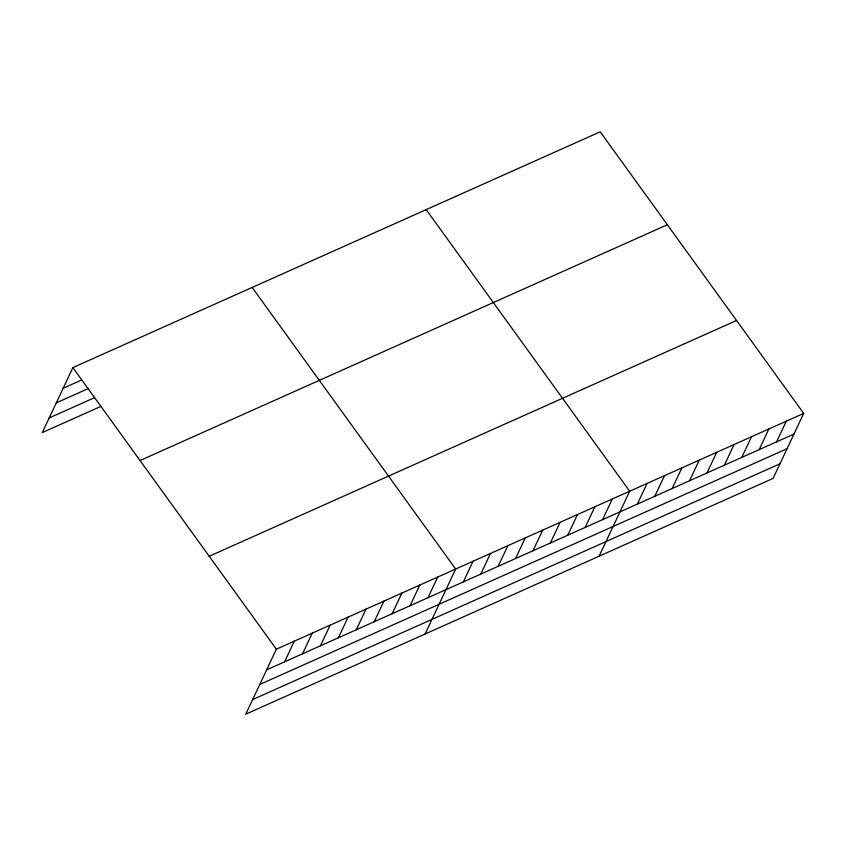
<?xml version="1.0" encoding="UTF-8"?>
<svg xmlns="http://www.w3.org/2000/svg" width="846" height="846" viewBox="0 0 846 846"><rect width="100%" height="100%" fill="white"/><g stroke="black" fill="none" stroke-linecap="round" stroke-linejoin="round"><path stroke-width="1.27" d="M803.7 413.408L276.367 649.199L245.784 714.183L773.117 478.402L803.7 413.408L600.216 131.817L72.883 367.598L42.3 432.592L100.864 406.408M284.584 661.826L294.302 641.183M302.508 653.81L312.227 633.168M320.444 645.794L330.151 625.141M338.368 637.778L348.087 617.125M356.293 629.762L366.011 609.109M374.228 621.747L383.947 601.094M392.153 613.731L401.871 593.078M410.088 605.715L419.806 585.062M428.013 597.699L437.731 577.046M425.083 634.014L455.666 569.03L252.171 287.439M463.344 581.9L473.062 561.247M480.75 574.117L490.469 553.464M498.146 566.334L507.864 545.681M515.552 558.55L525.271 537.908M532.959 550.778L542.667 530.125M550.355 542.995L560.073 522.342M567.761 535.211L577.48 514.558M585.157 527.428L594.875 506.786M602.563 519.645L612.282 499.003M599.095 556.213L629.678 491.219L426.194 209.628M637.366 504.089L647.084 483.436M654.772 496.306L664.48 475.653M672.168 488.523L681.887 467.88M689.575 480.74L699.293 460.097M706.97 472.967L716.689 452.314M724.377 465.184L734.095 444.531M741.773 457.4L751.491 436.748M759.179 449.617L768.898 428.975M776.586 441.834L786.294 421.192M63.164 388.251L81.089 380.235M56.28 402.886L88.555 388.451M49.184 417.956L94.604 397.652M140.034 460.531L667.367 224.74M209.216 556.266L736.549 320.486M266.649 669.842L793.982 434.061M259.764 684.477L787.097 448.687M252.668 699.557L780.001 463.767M72.883 367.598L276.367 649.199"/></g></svg>
